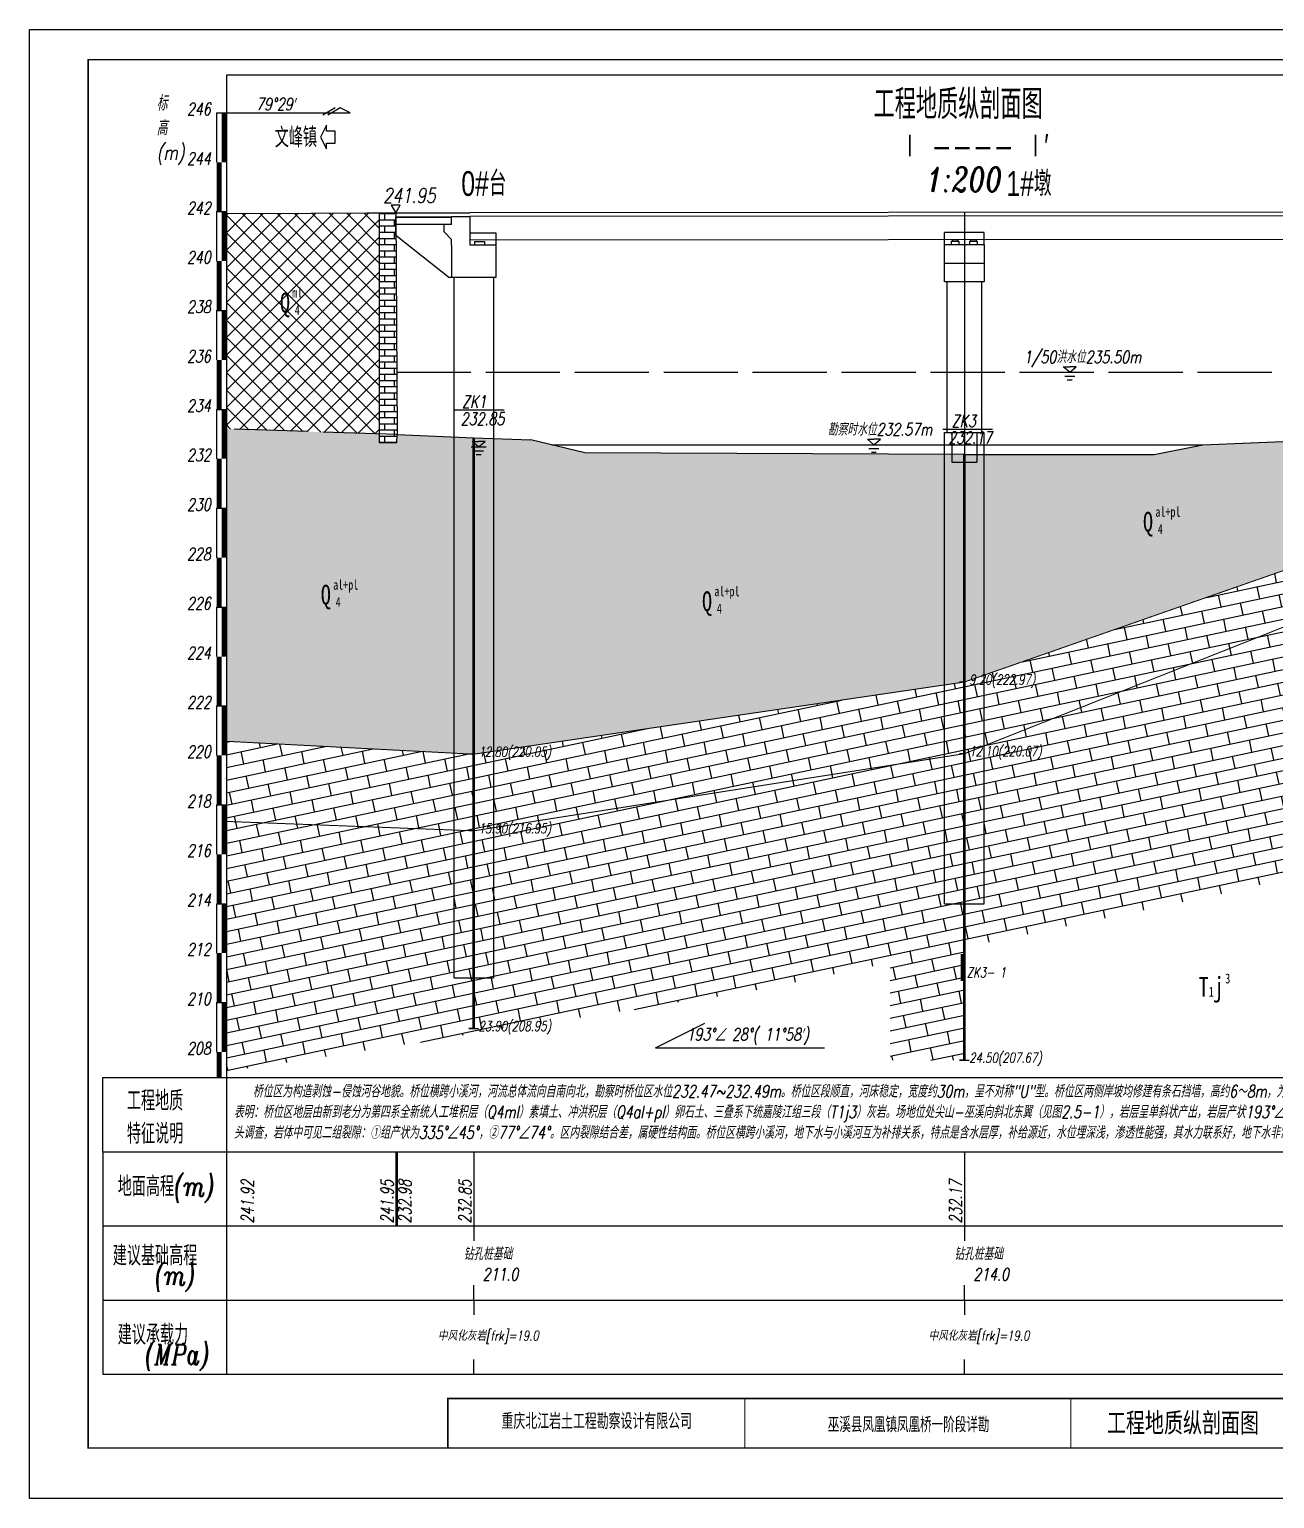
# Model space of a CAD drawing. Header units: millimetres. Extents: x -513 to 23624, y -721 to 12066.
# Drawn here: x -39.9 to 212, y -68.7 to 228.5 of the extents above; entities that cross this region are included whole.
import ezdxf
from ezdxf.enums import TextEntityAlignment as Align

# ---------------------------------------------------------------- set-up
doc = ezdxf.new("R2010")
doc.units = ezdxf.units.MM
doc.linetypes.add('ACAD_ISO10W100', pattern=[18, 12, -3, 0, -3])
doc.linetypes.add('x-tc', pattern=[18, 15, -3])
for name, color, linetype in [('图框', 7, 'Continuous'), ('地下水', 5, 'Continuous'), ('地形线', 7, 'Continuous'), ('文字层', 7, 'Continuous'), ('桥型', 1, 'Continuous'), ('水位', 6, 'Continuous')]:
    doc.layers.add(name, color=color, linetype=linetype)
doc.styles.add('FS', font='fsdb_e.shx', dxfattribs={"width": 0.75, "bigfont": 'fsdb.shx'})
doc.styles.add('fsdb', font='italc1.shx', dxfattribs={"width": 0.75, "bigfont": 'fsdb.shx'})
doc.styles.add('FSMM', font='fsdb_e.shx', dxfattribs={"width": 0.75, "bigfont": 'fsdb.shx'})
doc.styles.get("Standard").update_dxf_attribs({"font": 'italc1.shx', "width": 0.75, "bigfont": 'fsdb.shx'})
doc.styles.add('style1', font='fsdb_e.shx', dxfattribs={"width": 0.75, "bigfont": 'fsdb.shx'})
doc.styles.add('xdb', font='italc1.shx', dxfattribs={"width": 0.75, "bigfont": 'fsdb.shx'})
doc.styles.add('宋体', font='italc1.shx', dxfattribs={"width": 0.75, "bigfont": 'fsdb.shx'})
doc.styles.add('桥梁', font='fsdb_e.shx', dxfattribs={"width": 0.75, "bigfont": 'fsdb.shx'})
doc.linetypes.add('x-bzh', pattern='A,0,-0.35,[138,ltypeshp.shx,S=0.3,R=0,X=-0.35,Y=0],-2.65', length=3)
pattern_1 = [(11.9783, (0, 0), (-0.518852, 2.445566), []), (101.9783, (0, 0), (-4.43176, 1.6154), [2.5, -2.5])]

# ---------------------------------------------------------------- blocks, each defined once
blk = doc.blocks.new('地下水标记(剖面)')
at = {"layer": '文字层', "color": 7, "linetype": 'Continuous'}
for p, q in [((-1.53, 0), (1.53, 0)), ((0, 0.01), (-1.32, 1.1)), ((-1.32, 1.1), (0, 1.1)), ((0, 0.01), (1.32, 1.1)), ((1.32, 1.1), (0, 1.1)), ((-1.01, -0.75), (0.99, -0.75)), ((-0.51, -1.5), (0.49, -1.5))]:
    blk.add_line(p, q, dxfattribs=at)

msp = doc.modelspace()

# ---------------------------------------------------------------- hatches: boundary and pattern name
at = {"linetype": 'Continuous'}
h = msp.add_hatch(dxfattribs=at)
h.set_pattern_fill('STT', style=0, pattern_type=2)
h.set_pattern_definition([(45, (0, 0), (-1.767767, 1.767767), []), (135, (0, 0), (-1.767767, -1.767767), [])])
h.paths.add_polyline_path([(0, 147.69107), (30.90435, 146.66892), (30.90435, 191.38535), (0, 191.25)])
h.paths.add_polyline_path([(12.81025, 176.75739), (15.71025, 176.75739), (15.71025, 173.75739), (12.81025, 173.75739)], flags=24)
h.paths.add_polyline_path([(13.31025, 173.25739), (15.22692, 173.25739), (15.22692, 170.25739), (13.31025, 170.25739)], flags=24)
h.paths.add_polyline_path([(9.81025, 176.25739), (13.67692, 176.25739), (13.67692, 169.81294), (9.81025, 169.81294)], flags=24)
h = msp.add_hatch(dxfattribs=at)
h.set_pattern_fill('HY', scale=0.5, style=0, pattern_type=2)
h.set_pattern_definition([(0, (0, 0), (0, 1.25), []), (90, (0, 0), (-2, 1.25), [1.25, -1.25])])
h.paths.add_polyline_path([(34.25, 191.4), (30.90435, 191.38535), (30.90435, 146.66892), (34.5, 146.55)])
h.paths.add_polyline_path([(34.5, 146.55), (30.90435, 146.66892), (30.90435, 144.97662), (34.44796, 144.97662)])
h = msp.add_hatch(dxfattribs=at)
h.set_pattern_fill('LST', style=0, pattern_type=2)
h.set_pattern_definition([(0, (0, 0), (0, 10), [1, -9]), (45, (1, 0), (-10, 8e-16), [0.7071, -13.43503]), (135, (0, 0), (-8e-16, -10), [0.7071, -13.43503]), (90, (-0.5, 0.5), (-10, 6e-16), [0.5, -9.5]), (135, (3.75, 3.75), (-8e-16, -10), [1.06066, -13.08148]), (90, (1.5, 0.5), (-10, 6e-16), [0.5, -9.5]), (45, (-0.5, 1), (-10, 8e-16), [0.7071, -13.43503]), (0, (0, 1.5), (0, 10), [1, -9]), (135, (1.5, 1), (-8e-16, -10), [0.7071, -13.43503]), (45, (7.5, -0.5), (-10, 8e-16), [0.7071, -13.43503]), (90, (8, 0), (-10, 6e-16), [1, -9]), (135, (8, 1), (-8e-16, -10), [0.7071, -13.43503]), (0, (7, -0.5), (0, 10), [0.5, -9.5]), (0, (7, 1.5), (0, 10), [0.5, -9.5]), (135, (7, -0.5), (-8e-16, -10), [0.7071, -13.43503]), (90, (6.5, 0), (-10, 6e-16), [1, -9]), (45, (6.5, 1), (-10, 8e-16), [0.7071, -13.43503]), (0, (3.75, 3.75), (0, 10), [0.5, -9.5]), (45, (4.25, 3.75), (-10, 8e-16), [0.7071, -13.43503]), (90, (4.75, 4.25), (-10, 6e-16), [0.5, -9.5]), (135, (4.75, 4.75), (-8e-16, -10), [1.06066, -13.08148]), (0, (3.5, 5.5), (0, 10), [0.5, -9.5]), (90, (3, 4.5), (-10, 6e-16), [0.5, -9.5]), (45, (3, 5), (-10, 8e-16), [0.7071, -13.43503]), (0, (7.5, 5), (0, 10), [0.5, -9.5]), (45, (8, 5), (-10, 8e-16), [1.06066, -13.08148]), (90, (8.75, 5.75), (-10, 6e-16), [0.5, -9.5]), (135, (7.5, 5), (-8e-16, -10), [0.7071, -13.43503]), (90, (7, 5.5), (-10, 6e-16), [0.5, -9.5]), (45, (7, 6), (-10, 8e-16), [1.06066, -13.08148]), (0, (7.75, 6.75), (0, 10), [0.5, -9.5]), (135, (8.75, 6.25), (-8e-16, -10), [0.7071, -13.43503]), (0, (3.75, 7.5), (0, 10), [0.5, -9.5]), (135, (3.75, 7.5), (-8e-16, -10), [0.7071, -13.43503]), (90, (3.25, 8), (-10, 6e-16), [0.5, -9.5]), (45, (3.25, 8.5), (-10, 8e-16), [1.06066, -13.08148]), (0, (4, 9.25), (0, 10), [0.5, -9.5]), (135, (5, 8.75), (-8e-16, -10), [0.7071, -13.43503]), (90, (5, 8.25), (-10, 6e-16), [0.5, -9.5]), (45, (4.25, 7.5), (-10, 8e-16), [1.06066, -13.08148]), (90, (0, 1.2), (-2.5, 2.5), [0.1, -4.9]), (0, (0, 1.3), (2.5, 2.5), [0.1, -4.9]), (90, (0.1, 1.2), (-2.5, 2.5), [0.1, -4.9]), (0, (0, 1.2), (2.5, 2.5), [0.1, -4.9])])
h.paths.add_polyline_path([(298.5, 135.07408), (298.5, 148.41648), (254.8861, 146.94279), (254.86928, 146.29292), (251.04825, 146.29292), (251.06477, 146.81367), (234.82057, 146.26479), (233.7, 146), (233.7, 126), (248.3, 128.95969)])
h.paths.add_polyline_path([(233.7, 146), (197.50714, 144.5), (187.66372, 142.5), (149.25, 142.5), (149.25, 96.5), (233.7, 126)])
h.paths.add_polyline_path([(149.25, 142.5), (72.51273, 142.89503), (61.59165, 145.50291), (50, 145.9), (50, 81.9), (149.25, 96.5)])
h.paths.add_polyline_path([(50, 145.9), (34.5, 146.55), (34.44796, 144.97662), (30.90435, 144.97662), (30.90435, 146.66892), (0, 147.69107), (0, 84.51061), (50, 81.9)])
h.paths.add_polyline_path([(270.79486, 142.19102), (276.8282, 142.19102), (276.8282, 138.82435), (270.79486, 138.82435)], flags=24)
h.paths.add_polyline_path([(271.29486, 138.69102), (273.21153, 138.69102), (273.21153, 135.69102), (271.29486, 135.69102)], flags=24)
h.paths.add_polyline_path([(267.79486, 141.69102), (271.66153, 141.69102), (271.66153, 135.24657), (267.79486, 135.24657)], flags=24)
h.paths.add_polyline_path([(234.2, 128), (245.83393, 128), (245.83393, 125), (234.2, 125)], flags=9)
h.paths.add_polyline_path([(187.38247, 132.42888), (193.4158, 132.42888), (193.4158, 129.06221), (187.38247, 129.06221)], flags=24)
h.paths.add_polyline_path([(187.88247, 128.92888), (189.79914, 128.92888), (189.79914, 125.92888), (187.88247, 125.92888)], flags=24)
h.paths.add_polyline_path([(184.38247, 131.92888), (188.24914, 131.92888), (188.24914, 125.48444), (184.38247, 125.48444)], flags=24)
h.paths.add_polyline_path([(149.75, 98.5), (161.38393, 98.5), (161.38393, 95.5), (149.75, 95.5)], flags=9)
h.paths.add_polyline_path([(98.18335, 116.35025), (104.21669, 116.35025), (104.21669, 112.98358), (98.18335, 112.98358)], flags=24)
h.paths.add_polyline_path([(98.68335, 112.85025), (100.60002, 112.85025), (100.60002, 109.85025), (98.68335, 109.85025)], flags=24)
h.paths.add_polyline_path([(95.18335, 115.85025), (99.05002, 115.85025), (99.05002, 109.40581), (95.18335, 109.40581)], flags=24)
h.paths.add_polyline_path([(50.5, 83.9), (63.04464, 83.9), (63.04464, 80.9), (50.5, 80.9)], flags=9)
h.paths.add_polyline_path([(21.06963, 117.67309), (27.10297, 117.67309), (27.10297, 114.30642), (21.06963, 114.30642)], flags=24)
h.paths.add_polyline_path([(21.56963, 114.17309), (23.4863, 114.17309), (23.4863, 111.17309), (21.56963, 111.17309)], flags=24)
h.paths.add_polyline_path([(18.06963, 117.17309), (21.9363, 117.17309), (21.9363, 110.72864), (18.06963, 110.72864)], flags=24)
h = msp.add_hatch(dxfattribs=at)
h.set_pattern_fill('HY', angle=11.978284, style=0, pattern_type=2)
h.set_pattern_definition(pattern_1)
h.paths.add_polyline_path([(233.7, 61.40518), (298.5, 77.0022), (298.5, 125.59049), (248.3, 118.91456), (233.7, 115.5)])
h.paths.add_polyline_path([(248.3, 128.95969), (233.7, 126), (233.7, 115.5), (248.3, 118.91456), (298.5, 125.59049), (298.5, 135.07408)])
h.paths.add_polyline_path([(233.7, 115.5), (233.7, 126), (149.25, 96.5), (149.25, 82)])
h.paths.add_polyline_path([(149.25, 82), (149.25, 42.85486), (202.08134, 53.79473), (233.7, 61.40518), (233.7, 115.5)])
h.paths.add_polyline_path([(50, 66.4), (0, 68.29813), (0, 17.65479), (105.60054, 33.8163), (149.25, 42.85486), (149.25, 82)])
h.paths.add_polyline_path([(149.25, 82), (149.25, 96.5), (50, 81.9), (50, 66.4)])
h.paths.add_polyline_path([(0, 84.51061), (0, 68.29813), (50, 66.4), (50, 81.9)])
h.paths.add_polyline_path([(234.2, 117.5), (245.78036, 117.5), (245.78036, 114.5), (234.2, 114.5)], flags=24)
h.paths.add_polyline_path([(234.2, 128), (245.83393, 128), (245.83393, 125), (234.2, 125)], flags=25)
h.paths.add_polyline_path([(149.75, 84), (162.29464, 84), (162.29464, 81), (149.75, 81)], flags=24)
h.paths.add_polyline_path([(149.75, 98.5), (161.38393, 98.5), (161.38393, 95.5), (149.75, 95.5)], flags=25)
h.paths.add_polyline_path([(50.5, 28.4), (63.20536, 28.4), (63.20536, 25.4), (50.5, 25.4)], flags=24)
h.paths.add_polyline_path([(50.5, 68.4), (63.04464, 68.4), (63.04464, 65.4), (50.5, 65.4)], flags=24)
h.paths.add_polyline_path([(50.5, 83.9), (63.04464, 83.9), (63.04464, 80.9), (50.5, 80.9)], flags=25)
h = msp.add_hatch(dxfattribs=at)
h.set_pattern_fill('HY', angle=11.978284, style=0, pattern_type=2)
h.set_pattern_definition(pattern_1)
h.paths.add_polyline_path([(134.25, 39.74879), (134.25, 20), (149.25, 20), (149.25, 42.85486)])
h.paths.add_polyline_path([(218.7, 41.5), (233.7, 41.5), (233.7, 61.40518), (218.7, 57.79475)])

# ---------------------------------------------------------------- linework, layer by layer
for p, q in [((369.22317, 219.25632), (0, 219.25632)), ((0, 219.25632), (0, 0)), ((-2, 211.65), (-2, 201.65)), ((-2, 211.65), (0, 211.65)), ((0, 201.65), (0, 191.65)), ((-2, 191.65), (-2, 181.65)), ((-2, 191.65), (0, 191.65)), ((-2, 191.65), (0, 191.65)), ((0, 181.65), (0, 171.65)), ((-2, 171.65), (-2, 161.65)), ((-2, 171.65), (0, 171.65)), ((-2, 171.65), (0, 171.65)), ((0, 161.65), (0, 151.65)), ((-2, 151.65), (-2, 141.65)), ((-2, 151.65), (0, 151.65)), ((-2, 151.65), (0, 151.65)), ((46.16287, 151.58735), (56.16287, 151.58735)), ((0, 141.65), (0, 131.65)), ((-2, 131.65), (-2, 121.65)), ((-2, 131.65), (0, 131.65)), ((-2, 131.65), (0, 131.65)), ((0, 121.65), (0, 111.65)), ((-2, 111.65), (-2, 101.65)), ((-2, 111.65), (0, 111.65)), ((-2, 111.65), (0, 111.65)), ((0, 101.65), (0, 91.65)), ((-2, 91.65), (-2, 81.65)), ((-2, 91.65), (0, 91.65)), ((-2, 91.65), (0, 91.65)), ((0, 81.65), (0, 71.65)), ((-2, 71.65), (-2, 61.65)), ((-2, 71.65), (0, 71.65)), ((-2, 71.65), (0, 71.65)), ((0, 61.65), (0, 51.65)), ((-2, 51.65), (-2, 41.65)), ((-2, 51.65), (0, 51.65)), ((-2, 51.65), (0, 51.65)), ((0, 41.65), (0, 31.65)), ((-2, 31.65), (-2, 21.65)), ((-2, 31.65), (0, 31.65)), ((-2, 31.65), (0, 31.65)), ((49, 26.4), (51, 26.4)), ((0, 21.65), (0, 11.65)), ((-25, 16.46733), (298.5, 16.46733)), ((-2, 16.46733), (0, 16.46733)), ((0, 16.46733), (0, -43.53267)), ((0, 16.46733), (0, 1.46733)), ((-25, 1.46733), (298.5, 1.46733)), ((-25, 1.46733), (-25, -28.53267)), ((-25, 1.46733), (-25, -43.53267)), ((0, 1.46733), (0, -28.53267)), ((34.25, 1.46733), (34.25, -13.53267)), ((34.5, 1.46733), (34.5, -13.53267)), ((50, 1.46733), (50, -13.53267)), ((149.25, 1.46733), (149.25, -13.53267)), ((-25, -13.53267), (298.5, -13.53267)), ((-25, -13.53267), (298.5, -13.53267)), ((-25, -28.53267), (298.5, -28.53267)), ((-25, -43.53267), (298.5, -43.53267))]:
    msp.add_line(p, q)
at = {"color": 7, "linetype": 'Continuous'}
for p, q in [((-2, 211.65), (25, 211.65)), ((22, 212.65), (19.5, 211.15)), ((23, 212.65), (20.5, 211.15)), ((25, 211.65), (23, 212.65)), ((144.91352, 147.64773), (154.91352, 147.64773)), ((149.25, 96.5), (148.25, 96.5)), ((50, 81.9), (49, 81.9)), ((149.25, 82), (148.25, 82)), ((50, 66.4), (49, 66.4)), ((86.76251, 22.46733), (96.76251, 27.46733)), ((50, 26.4), (49, 26.4)), ((86.76251, 22.46733), (120.94067, 22.46733)), ((148.25, 20), (150.25, 20)), ((149.25, 20), (148.25, 20))]:
    msp.add_line(p, q, dxfattribs=at)
for points in [[(-0.5, 211.65, 1, 1, 0), (-0.5, 201.65, 0, 0, 0)], [(-1.5, 201.65, 1, 1, 0), (-1.5, 191.65, 0, 0, 0)], [(-0.5, 191.65, 1, 1, 0), (-0.5, 181.65, 0, 0, 0)], [(-1.5, 181.65, 1, 1, 0), (-1.5, 171.65, 0, 0, 0)], [(-0.5, 171.65, 1, 1, 0), (-0.5, 161.65, 0, 0, 0)], [(-1.5, 161.65, 1, 1, 0), (-1.5, 151.65, 0, 0, 0)], [(-0.5, 151.65, 1, 1, 0), (-0.5, 141.65, 0, 0, 0)], [(50, 145.9, 0.5, 0.5, 0), (50, 26.4, 0, 0, 0)], [(-1.5, 141.65, 1, 1, 0), (-1.5, 131.65, 0, 0, 0)], [(-0.5, 131.65, 1, 1, 0), (-0.5, 121.65, 0, 0, 0)], [(-1.5, 121.65, 1, 1, 0), (-1.5, 111.65, 0, 0, 0)], [(-0.5, 111.65, 1, 1, 0), (-0.5, 101.65, 0, 0, 0)], [(-1.5, 101.65, 1, 1, 0), (-1.5, 91.65, 0, 0, 0)], [(-0.5, 91.65, 1, 1, 0), (-0.5, 81.65, 0, 0, 0)], [(-1.5, 81.65, 1, 1, 0), (-1.5, 71.65, 0, 0, 0)], [(-0.5, 71.65, 1, 1, 0), (-0.5, 61.65, 0, 0, 0)], [(-1.5, 61.65, 1, 1, 0), (-1.5, 51.65, 0, 0, 0)], [(-0.5, 51.65, 1, 1, 0), (-0.5, 41.65, 0, 0, 0)], [(-1.5, 41.65, 1, 1, 0), (-1.5, 31.65, 0, 0, 0)], [(-0.5, 31.65, 1, 1, 0), (-0.5, 21.65, 0, 0, 0)], [(-1.5, 21.65, 1, 1, 0), (-1.5, 16.46733, 0, 0, 0)]]:
    msp.add_lwpolyline(points, format="xyseb")
at = {"color": 7}
msp.add_lwpolyline([(20.24176, 207.94812), (20.24176, 209.15343), (19.03645, 206.74281), (20.24176, 204.33219), (20.24176, 205.5375), (21.94803, 205.5375), (21.94803, 207.94812)], close=True, dxfattribs=at)
at = {"color": 7, "linetype": 'Continuous'}
for points in [[(30.90435, 191.38535), (30.90435, 144.97662), (34.44796, 144.97662), (34.5, 146.55)], [(-25, 1.46733), (-25, 16.46733)]]:
    msp.add_lwpolyline(points, dxfattribs=at)
at = {"color": 7, "linetype": 'x-tc'}
msp.add_lwpolyline([(34.5, 146.55), (0, 147.69107)], dxfattribs=at)
at = {"color": 7, "linetype": 'Continuous'}
for points in [[(149.25, 142.5, 0.5, 0.5, 0), (149.25, 20, 0, 0, 0)], [(148.75, 41.5, 0.5, 0.5, 0), (148.75, 36, 0, 0, 0)]]:
    msp.add_lwpolyline(points, format="xyseb", dxfattribs=at)
at = {"color": 7, "linetype": 'x-bzh'}
for points in [[(149.25, 96.5, 0.2, 0.2, 0), (233.7, 126, 0, 0, 0)], [(50, 81.9, 0.2, 0.2, 0), (149.25, 96.5, 0, 0, 0)], [(0, 84.51061, 0.2, 0.2, 0), (50, 81.9, 0, 0, 0)]]:
    msp.add_lwpolyline(points, format="xyseb", dxfattribs=at)
at = {"color": 7, "linetype": 'ACAD_ISO10W100'}
for points in [[(149.25, 82, 0.2, 0.2, 0), (233.7, 115.5, 0, 0, 0)], [(50, 66.4, 0.2, 0.2, 0), (149.25, 82, 0, 0, 0)]]:
    msp.add_lwpolyline(points, format="xyseb", dxfattribs=at)
at = {"color": 7, "linetype": 'ACAD_ISO10W100', "const_width": 0.2, "flags": 128}
msp.add_lwpolyline([(0, 68.29813), (50, 66.4)], dxfattribs=at)
at = {"linetype": 'Continuous'}
for points in [[(50, -13.53267), (50, -16.53267)], [(149.25, -13.53267), (149.25, -16.53267)], [(50, -28.53267), (50, -25.53267)], [(149.25, -28.53267), (149.25, -25.53267)], [(50, -28.53267), (50, -31.53267)], [(149.25, -28.53267), (149.25, -31.53267)], [(50, -43.53267), (50, -40.53267)], [(149.25, -43.53267), (149.25, -40.53267)]]:
    msp.add_lwpolyline(points, dxfattribs=at)
at = {"layer": '图框', "color": 9}
msp.add_lwpolyline([(380.62124, -68.69028), (-39.87128, -68.69028), (-39.87128, 228.52294), (380.62124, 228.52294)], close=True, dxfattribs=at)
at = {"layer": '图框', "color": 7, "linetype": 'Continuous', "const_width": 0.3}
msp.add_lwpolyline([(-27.99119, 222.39018), (373.76167, 222.39018), (373.76167, -58.44853), (-27.99119, -58.44853)], close=True, dxfattribs=at)
msp.add_lwpolyline([(373.76167, -48.44853), (44.76167, -48.44853), (44.76167, -58.44853)], dxfattribs=at)
at = {"layer": '图框', "color": 7, "const_width": 0.2}
for points in [[(104.84979, -58.44853), (104.84979, -48.44853)], [(170.81589, -58.44853), (170.81589, -48.44853)]]:
    msp.add_lwpolyline(points, dxfattribs=at)
at = {"layer": '地下水', "linetype": 'x-tc'}
msp.add_lwpolyline([(34.42977, 159.15), (251.45617, 159.15)], dxfattribs=at)
at = {"layer": '地下水', "linetype": 'Continuous'}
msp.add_lwpolyline([(65.79155, 144.5), (197.50714, 144.5)], dxfattribs=at)
at = {"layer": '地形线'}
for p, q in [((0, 191.25), (34.25, 191.4)), ((34.25, 191.4), (34.5, 146.55)), ((34.5, 146.55), (50, 145.9)), ((50, 145.9), (61.59165, 145.50291)), ((197.50714, 144.5), (233.7, 146))]:
    msp.add_line(p, q, dxfattribs=at)
for points in [[(149.25, 142.5), (72.51273, 142.89503), (61.59165, 145.50291)], [(149.25, 142.5), (187.66372, 142.5), (197.50714, 144.5)]]:
    msp.add_lwpolyline(points, dxfattribs=at)
at = {"layer": '桥型'}
for p, q in [((28.39592, 191.4), (49.24945, 191.4)), ((34.25, 190.605), (49.25, 190.65)), ((34.25, 186.855), (34.25, 190.605)), ((45.5, 190.65), (49.25, 190.65)), ((45.5, 190.63875), (45.5, 190.65)), ((272.15619, 191.56311), (49.24945, 191.4)), ((272.15674, 190.81311), (49.25, 190.65)), ((49.25, 190.65), (49.25, 187.35)), ((49.25, 187.35), (54.5, 187.35)), ((54.5, 187.35), (54.5, 184.85)), ((153.24981, 187.46453), (145.24981, 187.46453)), ((145.24981, 184.96453), (145.24981, 187.46453)), ((153.24981, 184.96453), (153.24981, 187.46453)), ((45, 178.3485), (34.25, 186.855)), ((249.24962, 186.04635), (49.25348, 185.9)), ((54.5, 184.85), (54.5, 184.85)), ((54.5, 184.85), (54.5, 178.35)), ((145.24981, 181.21453), (145.24981, 184.96453)), ((153.24981, 184.96453), (153.24981, 181.21453)), ((45.5, 178.35), (45, 178.3485)), ((54.5, 178.35), (45.5, 178.35)), ((45.5, 178.35), (45.5, 178.35)), ((45.5, 178.35), (45.5, 178.35)), ((46, 178.35), (46, 36.65)), ((54, 178.35), (54, 36.65)), ((145.24981, 177.46453), (145.24981, 181.21453)), ((145.24981, 181.21453), (153.24981, 181.21453)), ((153.24981, 181.21453), (153.24981, 177.46453)), ((153.24981, 177.46453), (145.24981, 177.46453)), ((145.74981, 146.94409), (145.74981, 177.46453)), ((152.74981, 177.46453), (152.74981, 146.96453)), ((145.24981, 51.65), (145.24981, 146.96453)), ((145.24981, 146.96453), (153.24981, 146.96453)), ((153.24981, 51.65), (153.24981, 146.96453)), ((145.24981, 51.61037), (153.24981, 51.61037)), ((46, 36.65), (54, 36.65))]:
    msp.add_line(p, q, dxfattribs=at)
at = {"layer": '桥型', "ltscale": 19.685039}
for p, q in [((34.25, 190.55), (45.5, 190.55)), ((45.5, 189.05), (34.25, 189.05)), ((49.25, 187.35), (54.5, 187.35)), ((45.5, 184.85), (45.5, 178.35)), ((54.5, 184.85), (49.25, 184.85))]:
    msp.add_line(p, q, dxfattribs=at)
at = {"layer": '桥型', "ltscale": 6.254921}
msp.add_line((45.5, 189.05), (45.5, 190.63875), dxfattribs=at)
at = {"layer": '桥型', "ltscale": 13.740157}
msp.add_line((149.24981, 191.47317), (149.24981, 96.94409), dxfattribs=at)
at = {"layer": '桥型', "ltscale": 5.905512}
for p, q in [((44, 187.55), (44, 189.05)), ((150.34981, 185.71453), (151.84981, 185.71453))]:
    msp.add_line(p, q, dxfattribs=at)
at = {"layer": '桥型', "ltscale": 8.351655}
msp.add_line((45.5, 186.05), (44, 187.55), dxfattribs=at)
at = {"layer": '桥型', "ltscale": 9.84252}
msp.add_line((49.25, 187.35), (49.25, 184.85), dxfattribs=at)
at = {"layer": '桥型', "ltscale": 4.724409}
msp.add_line((45.5, 184.85), (45.5, 186.05), dxfattribs=at)
at = {"layer": '桥型', "ltscale": 2.952756}
for p, q in [((50.2, 184.85), (50.2, 185.6)), ((52.2, 185.6), (52.2, 184.85)), ((150.34981, 184.96453), (150.34981, 185.71453)), ((151.84981, 185.71453), (151.84981, 184.96453))]:
    msp.add_line(p, q, dxfattribs=at)
at = {"layer": '桥型', "ltscale": 7.874016}
msp.add_line((50.2, 185.6), (52.2, 185.6), dxfattribs=at)
at = {"layer": '桥型', "ltscale": 13.779528}
for p, q in [((153.24981, 184.96453), (145.24981, 184.96453)), ((146.74981, 146.96453), (146.74981, 140.96453)), ((151.74981, 146.96453), (151.74981, 140.96453)), ((146.74981, 140.96453), (151.74981, 140.96453))]:
    msp.add_line(p, q, dxfattribs=at)
at = {"layer": '桥型', "ltscale": 3.307087}
for p, q in [((146.64981, 184.96453), (146.64981, 185.71127)), ((148.14981, 185.71237), (148.14981, 184.96453))]:
    msp.add_line(p, q, dxfattribs=at)
at = {"layer": '桥型'}
for points in [[(34.25, 191.4), (35.14888, 192.99), (33.32246, 192.97346)], [(146.64981, 185.71127), (148.14981, 185.71127), (148.14981, 184.96453), (146.64981, 184.96453)], [(146.77481, 185.71127), (148.02481, 185.71127), (148.02481, 185.97127), (146.77481, 185.97127)], [(150.47481, 185.71453), (151.72481, 185.71453), (151.72481, 185.97453), (150.47481, 185.97453)]]:
    msp.add_lwpolyline(points, close=True, dxfattribs=at)

# ---------------------------------------------------------------- block references
at = {"layer": '地下水', "color": 7, "linetype": 'Continuous'}
for p in [(170.57554, 159.15), (130.94755, 144.5)]:
    msp.add_blockref('地下水标记(剖面)', p, dxfattribs=at)
at = {"layer": '水位', "color": 7, "linetype": 'Continuous'}
msp.add_blockref('地下水标记(剖面)', (51, 144.05), dxfattribs=at)

# ---------------------------------------------------------------- texts
at = {"color": 7, "style": '桥梁', "width": 0.75}
msp.add_text('文峰镇', height=4, rotation=0.7448, dxfattribs=at).set_placement((14.06501, 204.66809), align=Align.CENTER)
at = {"attachment_point": 1, "style": 'xdb'}
for s, insert, char_height, width in [('标', (-14.1278, 215.1103), 3, 6), ('246', (-8, 213.65), 2.5, 15), ('高', (-14.1278, 210.1103), 3, 6), ('(m)', (-14.1278, 205.1103), 3, 18), ('244', (-8, 203.65), 2.5, 15), ('242', (-8, 193.65), 2.5, 15), ('240', (-8, 183.65), 2.5, 15), ('238', (-8, 173.65), 2.5, 15), ('236', (-8, 163.65), 2.5, 15), ('234', (-8, 153.65), 2.5, 15), ('232', (-8, 143.65), 2.5, 15), ('230', (-8, 133.65), 2.5, 15), ('228', (-8, 123.65), 2.5, 15), ('226', (-8, 113.65), 2.5, 15), ('224', (-8, 103.65), 2.5, 15), ('222', (-8, 93.65), 2.5, 15), ('220', (-8, 83.65), 2.5, 15), ('218', (-8, 73.65), 2.5, 15), ('216', (-8, 63.65), 2.5, 15), ('214', (-8, 53.65), 2.5, 15), ('212', (-8, 43.65), 2.5, 15), ('210', (-8, 33.65), 2.5, 15), ('208', (-8, 23.65), 2.5, 15), ('工程地质\\P特征说明', (-20.15118, 13.80254), 4, 35), ('地面高程(m)', (-22, -3.53267), 4, 35), ('建议基础高程', (-23, -17.53267), 4, 35), ('(m)', (-14.5, -21.53267), 4, 35), ('建议承载力', (-22, -33.53267), 4, 35), ('(MPa)', (-16.5, -37.53267), 4, 35)]:
    msp.add_mtext(s, dxfattribs=dict(at, insert=insert, char_height=char_height, width=width))
at = {"color": 7, "linetype": 'Continuous', "attachment_point": 1}
for s, insert, char_height, width, style in [('79°29′', (6, 214.65), 2.5, 30, 'xdb'), ('{\\fSimSun|b0|i0|c134|p2;ml}', (13.31025, 176.25739), 2, 20, '宋体'), ('{\\fSimSun|b0|i0|c134|p2;Q}', (10.81025, 175.25739), 4, 8, '宋体'), ('{\\fSimSun|b0|i0|c134|p2;4}', (13.81025, 172.75739), 2, 4, '宋体'), ('{\\fSimSun|b0|i0|c134|p2;Q}', (185.38247, 130.92888), 4, 8, '宋体'), ('{\\fSimSun|b0|i0|c134|p2;al+pl}', (187.88247, 131.92888), 2, 20, '宋体'), ('{\\fSimSun|b0|i0|c134|p2;4}', (188.38247, 128.42888), 2, 4, '宋体'), ('{\\fSimSun|b0|i0|c134|p2;Q}', (19.06963, 116.17309), 4, 8, '宋体'), ('{\\fSimSun|b0|i0|c134|p2;al+pl}', (21.56963, 117.17309), 2, 20, '宋体'), ('{\\fSimSun|b0|i0|c134|p2;al+pl}', (98.68335, 115.85025), 2, 20, '宋体'), ('{\\fSimSun|b0|i0|c134|p2;4}', (22.06963, 113.67309), 2, 4, '宋体'), ('{\\fSimSun|b0|i0|c134|p2;Q}', (96.18335, 114.85025), 4, 8, '宋体'), ('{\\fSimSun|b0|i0|c134|p2;4}', (99.18335, 112.35025), 2, 4, '宋体'), ('9.20(222.97)', (150.25, 98), 2, 48, 'xdb'), ('12.80(220.05)', (51, 83.4), 2, 52, 'xdb'), ('12.10(220.07)', (150.25, 83.5), 2, 52, 'xdb'), ('15.90(216.95)', (51, 67.9), 2, 52, 'xdb'), ('ZK3- 1', (149.75, 38.75), 2, 24, 'xdb'), ('23.90(208.95)', (51, 27.9), 2, 52, 'xdb'), (' 193°∠ 28°( 11°58′)', (91.76251, 26.46733), 2.5, 95, 'xdb'), ('24.50(207.67)', (150.25, 21.5), 2, 52, 'xdb'), ('\\pi3.83929;桥位区为构造剥蚀-侵蚀河谷地貌。桥位横跨{\\C256;小溪河，河流总体流向自南}向北，勘察时桥位区水位232.47~232.49m。桥位区段顺直，河床稳定，宽度约30m，呈不对称"U"型。桥位区两侧岸坡均修建有条石挡墙，高约6～8m，为两岸居民修建房屋时修建。桥位区总体地形标高232～242m，相对高差10m。  本次勘察表明：桥位区地层由新到老分为第四系全新统人工堆积层（Q4ml）素填土、冲洪积层（Q4al+pl）卵石土、三叠系下统嘉陵江组三段（T1j3）灰岩。场地位处尖山-巫溪向斜北东翼（见图2.5-1），岩层呈单斜状产出，岩层产状193°∠28°。区内构造较简单，未发现断层，勘察深度内据岩芯观察裂隙不发育，经对场地及邻近基岩露头调查，岩体中可见二组裂隙：①组产状为335°∠45°，②77°∠74°。区内裂隙结合差，属硬性结构面。桥位区横跨小溪河，地下水{\\C256;与小溪河互为补排关系，特点}是含水层厚，补给源近，水位埋深浅，渗透性能强，其水力联系好，地下水非常丰富。桥位区及邻近，无滑坡、泥石流，无塌岸，未见断层，区域和整体稳定，适宜桥梁建设。', (1.48883, 14.95617), 2.5, 296.6279653, 'xdb')]:
    msp.add_mtext(s, dxfattribs=dict(at, insert=insert, char_height=char_height, width=width, style=style))
at = {"char_height": 2.5, "attachment_point": 1, "style": 'xdb'}
for s, insert, width, rotation in [('ZK1', (47.65505, 154.48074), 15, 359.9999985), ('232.85', (47.35897, 150.98923), 30, 359.9999985), ('241.92', (3, -13.03267), 30, 89.9999985), ('241.95', (31.25, -13.03267), 30, 89.9999985), ('232.98', (34.83024, -13.03267), 30, 89.9999985), ('232.85', (47, -13.03267), 30, 89.9999985), ('232.17', (146.25, -13.03267), 30, 89.9999985)]:
    msp.add_mtext(s, dxfattribs=dict(at, insert=insert, width=width, rotation=rotation))
at = {"color": 7, "linetype": 'Continuous', "char_height": 2.5, "attachment_point": 1, "rotation": 359.9999985, "style": 'xdb'}
for s, insert, width in [('ZK3', (146.68247, 150.56837), 15), ('232.17', (145.97756, 147.19136), 30)]:
    msp.add_mtext(s, dxfattribs=dict(at, insert=insert, width=width))
at = {"attachment_point": 1}
for s, insert, char_height, width in [('\\f仿宋_GB2312|b0|i0|c134|p49;T\\H2;1\\H4;j', (196.63724, 36.84493), 4, 39.7944), ('\\f仿宋_GB2312|b0|i0|c134|p49;3', (202.02359, 37.53352), 2, 4.9655)]:
    msp.add_mtext(s, dxfattribs=dict(at, insert=insert, char_height=char_height, width=width))
at = {"color": 7, "linetype": 'Continuous', "char_height": 2.5, "width": 31.1105541, "attachment_point": 1}
for s, insert in [('     钻孔桩基础\\P        211.0', (41.51069, -17.91009)), ('     钻孔桩基础\\P        214.0', (140.76069, -17.91009))]:
    msp.add_mtext(s, dxfattribs=dict(at, insert=insert))
at = {"color": 7, "char_height": 2, "width": 93.5092593, "attachment_point": 1}
for insert in [(42.73794, -34.737), (141.98794, -34.737)]:
    msp.add_mtext('中风化灰岩[frk]=19.0', dxfattribs=dict(at, insert=insert))
at = {"layer": '图框', "color": 7, "linetype": 'Continuous'}
for s, height, style, width, p in [('重庆北江岩土工程勘察设计有限公司', 3.168, 'FSMM', 0.8, (74.89553, -52.87684)), ('巫溪县凤凰镇凤凰桥一阶段详勘', 3.072, 'FSMM', 0.8, (137.9677, -53.57693)), ('工程地质纵剖面图', 4.5, 'FS', 0.9, (193.47286, -53.2444))]:
    msp.add_text(s, height=height, dxfattribs=dict(at, style=style, width=width)).set_placement(p, align=Align.MIDDLE)
at = {"layer": '图框', "attachment_point": 1, "style": 'xdb'}
for s, insert, char_height, width in [('  工程地质纵剖面图', (124.73093, 216.36781), 6, 84), (' {\\C7;Ⅰ ---- Ⅰ′}', (133.84336, 207.36781), 5, 100), ('1:200', (141.63576, 200.67626), 5, 100)]:
    msp.add_mtext(s, dxfattribs=dict(at, insert=insert, char_height=char_height, width=width))
at = {"layer": '地下水', "color": 7, "char_height": 2.5, "width": 31.7, "attachment_point": 1}
for s, insert in [('1/50洪水位235.50m', (161.2632, 163.51141)), ('勘察时水位232.57m', (121.63522, 148.86141))]:
    msp.add_mtext(s, dxfattribs=dict(at, insert=insert))
at = {"layer": '桥型', "style": 'fsdb', "width": 0.75}
msp.add_text('241.95', height=3, dxfattribs=at).set_placement((31.65319, 193.40444))
at = {"layer": '桥型', "linetype": 'Continuous', "char_height": 5, "width": 10.9512284, "attachment_point": 1, "style": 'style1'}
for s, insert in [('0#台', (47.49384, 199.84395)), ('1#墩', (157.74577, 199.84395))]:
    msp.add_mtext(s, dxfattribs=dict(at, insert=insert))

doc.saveas('drawing.dxf')
